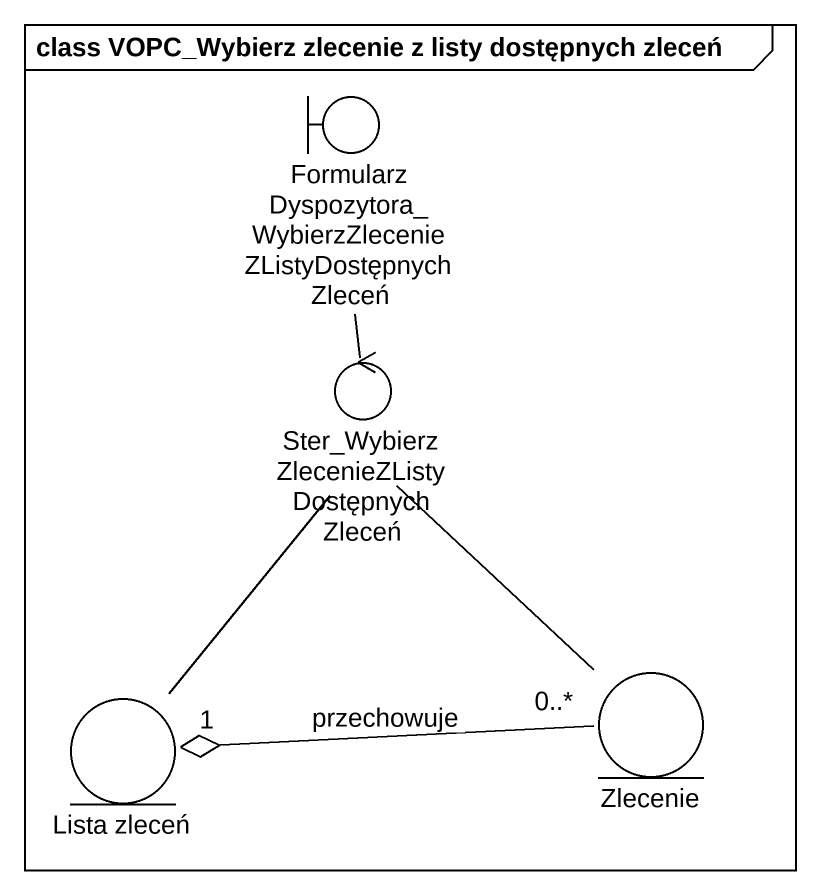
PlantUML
@startuml
mainframe class VOPC_Wybierz zlecenie z listy dostępnych zleceń
boundary "FormularzDyspozytora_WybierzZlecenieZListyDostępnychZleceń" as FormularzDyspozytora
control "Ster_WybierzZlecenieZListyDostępnychZleceń" as Ster_WybierzZlecenieZListyDo
entity "Lista zleceń" as Lista_zleceń
entity Zlecenie
FormularzDyspozytora -- Ster_WybierzZlecenieZListyDo
Ster_WybierzZlecenieZListyDo -- Lista_zleceń
Ster_WybierzZlecenieZListyDo -- Zlecenie
Zlecenie "0..*" -left-o "1" Lista_zleceń : przechowuje
@enduml
